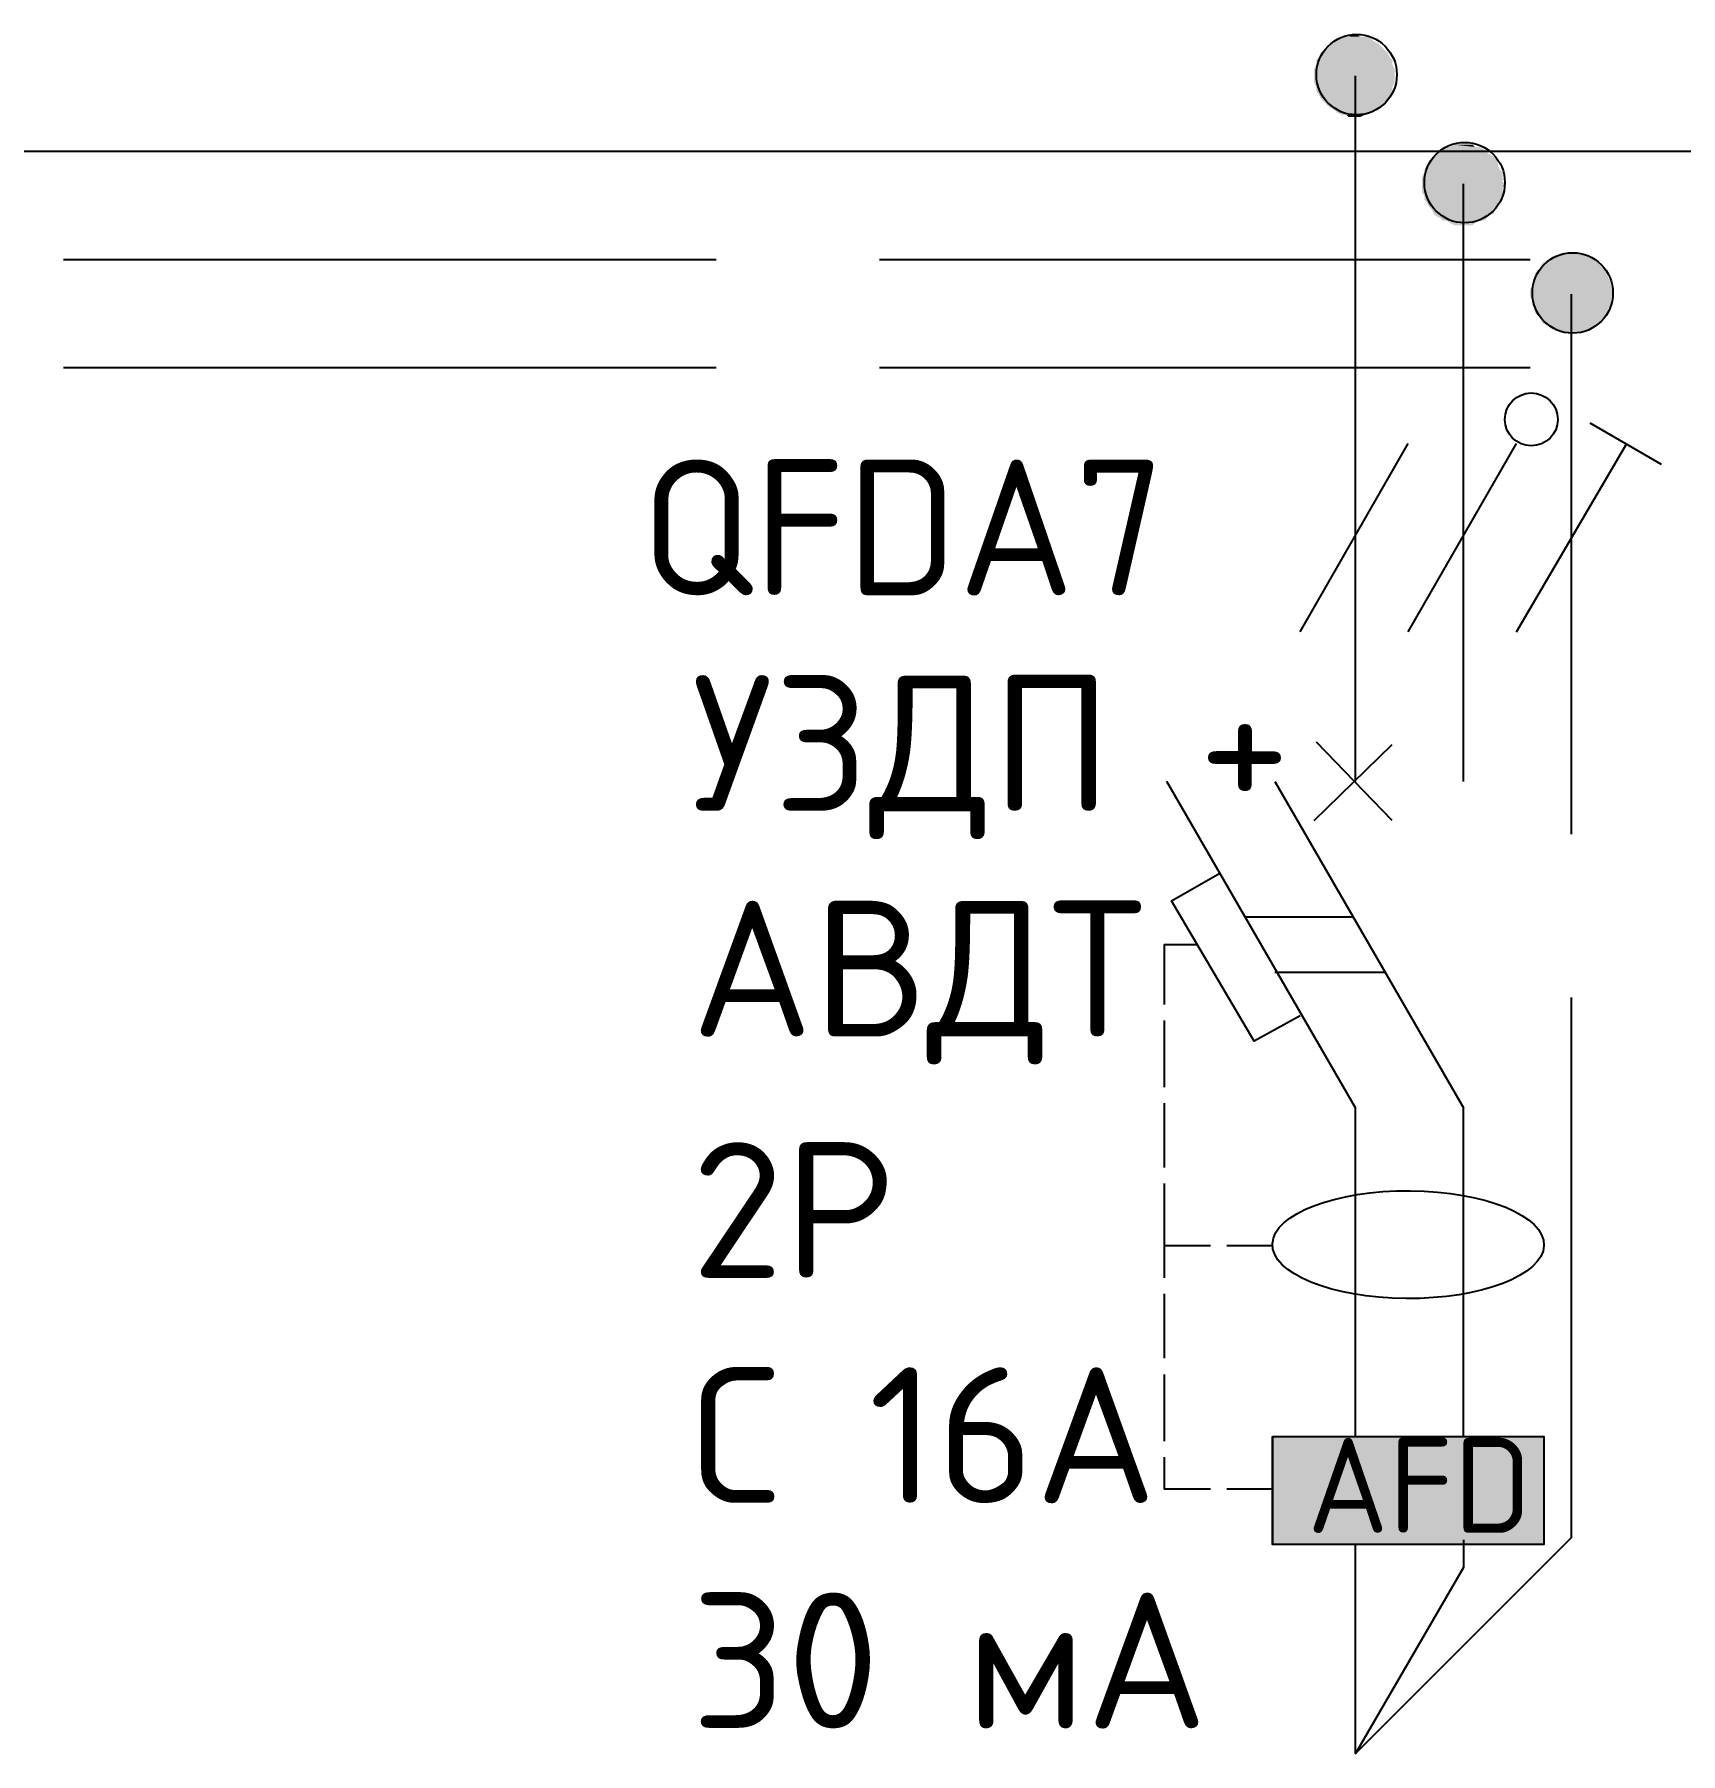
# Model space of a CAD drawing. Header units: millimetres. Extents: x -32 to 417638015, y -35 to 175284279.
# Drawn here: x 416701280 to 416704311, y 175230246 to 175233412 of the extents above; entities that cross this region are included whole.
import ezdxf

# ---------------------------------------------------------------- set-up
doc = ezdxf.new("R2010")
doc.units = ezdxf.units.MM
for name, color, linetype in [('PDF _0', 7, 'Continuous'), ('PDF _4_Однолинейная схема', 7, 'Continuous'), ('PDF _A-HATCH-WALL', 5, 'Continuous'), ('PDF _Текст', 7, 'Continuous')]:
    doc.layers.add(name, color=color, linetype=linetype)
doc.styles.add('PDF GOST Common', font='GOST_Common.ttf')
doc.styles.add('PDF ISOCPEUR', font='isocpeur.ttf')

msp = doc.modelspace()

# ---------------------------------------------------------------- linework, layer by layer
at = {"layer": 'PDF _0', "lineweight": 25}
for points in [[(416703712.4, 175232036.5), (416703712.4, 175233336)], [(416703911.4, 175232036.5), (416703911.4, 175233137.1)], [(416704110.4, 175231939.1), (416704110.4, 175232933.9)], [(416703780.2, 175231964.5), (416703640.5, 175232108.4)], [(416703636.2, 175231964.5), (416703780.2, 175232104.2)], [(416703712.4, 175230830), (416703712.4, 175231435.3), (416703365.3, 175232036.4)], [(416703564.3, 175232036.5), (416703911.4, 175231435.3)], [(416703610.8, 175231604.7), (416703526.2, 175231558.1), (416703373.8, 175231816.3), (416703462.7, 175231867.1)], [(416703509.2, 175231786.7), (416703708.2, 175231786.7)], [(416703564.3, 175231685.1), (416703767.5, 175231685.1)], [(416703712.4, 175230245.7), (416704110.4, 175230643.7), (416704110.4, 175231638.5)], [(416703911.4, 175230830), (416703911.4, 175231435.3)], [(416703911.4, 175230639.4), (416703911.4, 175230588.6), (416703712.4, 175230245.7), (416703712.4, 175230631)]]:
    msp.add_lwpolyline(points, dxfattribs=at)
at = {"layer": 'PDF _0', "color": 1, "lineweight": 25}
for points in [[(416704144.2, 175232696.9), (416704275.5, 175232620.7)], [(416703610.8, 175232311.6), (416703809.8, 175232658.8)], [(416703809.8, 175232311.6), (416704008.8, 175232658.8)], [(416704008.8, 175232311.6), (416704212, 175232658.8)], [(416703361.1, 175231625.8), (416703361.1, 175231735.9), (416703420.3, 175231735.9)], [(416703361.1, 175231473.4), (416703361.1, 175231596.2)], [(416703361.1, 175231325.3), (416703361.1, 175231443.8)], [(416703445.7, 175231181.3), (416703361.1, 175231181.3), (416703361.1, 175231295.6)], [(416703361.1, 175231122.1), (416703361.1, 175231181.3)], [(416703560, 175231181.3), (416703475.4, 175231181.3)], [(416703361.1, 175230973.9), (416703361.1, 175231092.4)], [(416703361.1, 175230821.5), (416703361.1, 175230944.2)], [(416703445.7, 175230732.6), (416703361.1, 175230732.6), (416703361.1, 175230791.9)], [(416703560, 175230732.6), (416703475.4, 175230732.6)]]:
    msp.add_lwpolyline(points, dxfattribs=at)
at = {"layer": 'PDF _0', "color": 7, "lineweight": 0, "true_color": 0xffffff}
msp.add_lwpolyline([(416703560, 175230830), (416704059.5, 175230830)], dxfattribs=at)
at = {"layer": 'PDF _0', "lineweight": 25}
for points in [[(416703560, 175230830), (416704059.5, 175230830), (416704059.5, 175230631), (416703560, 175230631)], [(416704059.6, 175230631), (416703560.1, 175230631), (416703560.1, 175230829.9), (416704059.6, 175230829.9)]]:
    msp.add_lwpolyline(points, close=True, dxfattribs=at)
for centre in [(416703714.6, 175233338.2), (416703913.5, 175233139.3), (416704112.5, 175232936.1)]:
    msp.add_circle(centre, 74.1, dxfattribs=at)
at = {"layer": 'PDF _0', "color": 1, "lineweight": 25}
msp.add_circle((416704036.3, 175232703.2), 48.7, dxfattribs=at)
at = {"layer": 'PDF _0', "lineweight": 25}
msp.add_ellipse((416703809.6, 175231183.2), major_axis=(-250, 0.4), ratio=0.397058, start_param=3.126777, end_param=9.409962, dxfattribs=at)
at = {"layer": 'PDF _0', "transparency": 33554559}
for points in [[(416703687, 175233408.1), (416703742.1, 175233403.8), (416703678.6, 175233403.8)], [(416703695.5, 175233408.1), (416703733.6, 175233408.1), (416703687, 175233408.1)], [(416703733.6, 175233408.1), (416703687, 175233408.1), (416703742.1, 175233403.8)], [(416703699.7, 175233408.1), (416703729.4, 175233408.1), (416703695.5, 175233408.1)], [(416703729.4, 175233408.1), (416703695.5, 175233408.1), (416703733.6, 175233408.1)], [(416703712.4, 175233412.3), (416703720.9, 175233408.1), (416703699.7, 175233408.1)], [(416703720.9, 175233408.1), (416703699.7, 175233408.1), (416703729.4, 175233408.1)], [(416703648.9, 175233378.4), (416703775.9, 175233370), (416703644.7, 175233370)], [(416703653.2, 175233382.7), (416703771.7, 175233378.4), (416703648.9, 175233378.4)], [(416703771.7, 175233378.4), (416703648.9, 175233378.4), (416703775.9, 175233370)], [(416703657.4, 175233386.9), (416703767.5, 175233382.7), (416703653.2, 175233382.7)], [(416703767.5, 175233382.7), (416703653.2, 175233382.7), (416703771.7, 175233378.4)], [(416703661.6, 175233391.1), (416703763.2, 175233386.9), (416703657.4, 175233386.9)], [(416703763.2, 175233386.9), (416703657.4, 175233386.9), (416703767.5, 175233382.7)], [(416703665.9, 175233395.4), (416703759, 175233391.1), (416703661.6, 175233391.1)], [(416703759, 175233391.1), (416703661.6, 175233391.1), (416703763.2, 175233386.9)], [(416703674.3, 175233399.6), (416703754.8, 175233395.4), (416703665.9, 175233395.4)], [(416703754.8, 175233395.4), (416703665.9, 175233395.4), (416703759, 175233391.1)], [(416703678.6, 175233403.8), (416703746.3, 175233399.6), (416703674.3, 175233399.6)], [(416703746.3, 175233399.6), (416703674.3, 175233399.6), (416703754.8, 175233395.4)], [(416703742.1, 175233403.8), (416703678.6, 175233403.8), (416703746.3, 175233399.6)], [(416703640.5, 175233357.3), (416703784.4, 175233348.8), (416703636.2, 175233348.8)], [(416703784.4, 175233348.8), (416703636.2, 175233348.8), (416703784.4, 175233344.6)], [(416703636.2, 175233348.8), (416703784.4, 175233344.6), (416703636.2, 175233344.6)], [(416703784.4, 175233344.6), (416703636.2, 175233344.6), (416703784.4, 175233336.1)], [(416703636.2, 175233344.6), (416703784.4, 175233336.1), (416703636.2, 175233336.1)], [(416703644.7, 175233370), (416703780.2, 175233365.7), (416703640.5, 175233365.7)], [(416703780.2, 175233365.7), (416703640.5, 175233365.7), (416703780.2, 175233357.3)], [(416703640.5, 175233365.7), (416703780.2, 175233357.3), (416703640.5, 175233357.3)], [(416703780.2, 175233357.3), (416703640.5, 175233357.3), (416703784.4, 175233348.8)], [(416703775.9, 175233370), (416703644.7, 175233370), (416703780.2, 175233365.7)], [(416703784.4, 175233336.1), (416703636.2, 175233336.1), (416703784.4, 175233327.6)], [(416703636.2, 175233336.1), (416703784.4, 175233327.6), (416703636.2, 175233327.6)], [(416703784.4, 175233327.6), (416703636.2, 175233327.6), (416703784.4, 175233323.4)], [(416703636.2, 175233327.6), (416703784.4, 175233323.4), (416703636.2, 175233323.4)], [(416703784.4, 175233323.4), (416703636.2, 175233323.4), (416703780.2, 175233314.9)], [(416703636.2, 175233323.4), (416703780.2, 175233314.9), (416703640.5, 175233314.9)], [(416703780.2, 175233314.9), (416703640.5, 175233314.9), (416703780.2, 175233306.5)], [(416703640.5, 175233314.9), (416703780.2, 175233306.5), (416703640.5, 175233306.5)], [(416703780.2, 175233306.5), (416703640.5, 175233306.5), (416703775.9, 175233302.2)], [(416703640.5, 175233306.5), (416703775.9, 175233302.2), (416703644.7, 175233302.2)], [(416703775.9, 175233302.2), (416703644.7, 175233302.2), (416703771.7, 175233293.8)], [(416703644.7, 175233302.2), (416703771.7, 175233293.8), (416703648.9, 175233293.8)], [(416703771.7, 175233293.8), (416703648.9, 175233293.8), (416703767.5, 175233289.5)], [(416703648.9, 175233293.8), (416703767.5, 175233289.5), (416703653.2, 175233289.5)], [(416703767.5, 175233289.5), (416703653.2, 175233289.5), (416703763.2, 175233285.3)], [(416703653.2, 175233289.5), (416703763.2, 175233285.3), (416703657.4, 175233285.3)], [(416703763.2, 175233285.3), (416703657.4, 175233285.3), (416703759, 175233281.1)], [(416703657.4, 175233285.3), (416703759, 175233281.1), (416703661.6, 175233281.1)], [(416703759, 175233281.1), (416703661.6, 175233281.1), (416703754.8, 175233276.8)], [(416703661.6, 175233281.1), (416703754.8, 175233276.8), (416703665.9, 175233276.8)], [(416703754.8, 175233276.8), (416703665.9, 175233276.8), (416703746.3, 175233272.6)], [(416703665.9, 175233276.8), (416703746.3, 175233272.6), (416703674.3, 175233272.6)], [(416703746.3, 175233272.6), (416703674.3, 175233272.6), (416703742.1, 175233268.4)], [(416703674.3, 175233272.6), (416703742.1, 175233268.4), (416703678.6, 175233268.4)], [(416703742.1, 175233268.4), (416703678.6, 175233268.4), (416703733.6, 175233264.1)], [(416703678.6, 175233268.4), (416703733.6, 175233264.1), (416703687, 175233264.1)], [(416703733.6, 175233264.1), (416703687, 175233264.1), (416703729.4, 175233264.1)], [(416703687, 175233264.1), (416703729.4, 175233264.1), (416703695.5, 175233264.1)], [(416703695.5, 175233264.1), (416703699.7, 175233259.9), (416703720.9, 175233259.9)], [(416703695.5, 175233264.1), (416703729.4, 175233264.1), (416703720.9, 175233259.9)], [(416703699.7, 175233259.9), (416703720.9, 175233259.9), (416703712.4, 175233259.9)]]:
    msp.add_solid(points, dxfattribs=at)
at = {"layer": 'PDF _0', "color": 7, "true_color": 0xffffff, "transparency": 33554559}
for points in [[(416703560, 175230631), (416704059.5, 175230631), (416703560, 175230829.9)], [(416704059.5, 175230631), (416703560, 175230829.9), (416704059.5, 175230829.9)]]:
    msp.add_solid(points, dxfattribs=at)
at = {"layer": 'PDF _4_Однолинейная схема', "lineweight": 25}
for points in [[(416723406, 175233196.4), (416681963.1, 175233196.4)], [(416701333.3, 175232997.4), (416702535.5, 175232997.4)], [(416702836.1, 175232997.4), (416704034.1, 175232997.4)], [(416701333.3, 175232798.5), (416702535.5, 175232798.5)], [(416702836.1, 175232798.5), (416704034.1, 175232798.5)]]:
    msp.add_lwpolyline(points, dxfattribs=at)
at = {"layer": 'PDF _A-HATCH-WALL', "color": 7, "transparency": 33554559}
for points in [[(416703852.1, 175233183.7), (416703974.9, 175233175.2), (416703847.9, 175233175.2)], [(416703856.4, 175233187.9), (416703970.7, 175233183.7), (416703852.1, 175233183.7)], [(416703970.7, 175233183.7), (416703852.1, 175233183.7), (416703974.9, 175233175.2)], [(416703860.6, 175233192.2), (416703966.4, 175233187.9), (416703856.4, 175233187.9)], [(416703966.4, 175233187.9), (416703856.4, 175233187.9), (416703970.7, 175233183.7)], [(416703869.1, 175233196.4), (416703958, 175233192.2), (416703860.6, 175233192.2)], [(416703958, 175233192.2), (416703860.6, 175233192.2), (416703966.4, 175233187.9)], [(416703873.3, 175233200.6), (416703953.7, 175233196.4), (416703869.1, 175233196.4)], [(416703953.7, 175233196.4), (416703869.1, 175233196.4), (416703958, 175233192.2)], [(416703881.8, 175233204.9), (416703949.5, 175233200.6), (416703873.3, 175233200.6)], [(416703949.5, 175233200.6), (416703873.3, 175233200.6), (416703953.7, 175233196.4)], [(416703886, 175233204.9), (416703941, 175233204.9), (416703881.8, 175233204.9)], [(416703941, 175233204.9), (416703881.8, 175233204.9), (416703949.5, 175233200.6)], [(416703894.5, 175233209.1), (416703932.6, 175233204.9), (416703886, 175233204.9)], [(416703932.6, 175233204.9), (416703886, 175233204.9), (416703941, 175233204.9)], [(416703898.7, 175233209.1), (416703928.3, 175233209.1), (416703894.5, 175233209.1)], [(416703928.3, 175233209.1), (416703894.5, 175233209.1), (416703932.6, 175233204.9)], [(416703915.6, 175233209.1), (416703919.9, 175233209.1), (416703898.7, 175233209.1)], [(416703919.9, 175233209.1), (416703898.7, 175233209.1), (416703928.3, 175233209.1)], [(416703839.4, 175233158.3), (416703983.4, 175233149.8), (416703835.2, 175233149.8)], [(416703843.7, 175233171), (416703979.1, 175233162.5), (416703839.4, 175233162.5)], [(416703979.1, 175233162.5), (416703839.4, 175233162.5), (416703983.4, 175233158.3)], [(416703839.4, 175233162.5), (416703983.4, 175233158.3), (416703839.4, 175233158.3)], [(416703983.4, 175233158.3), (416703839.4, 175233158.3), (416703983.4, 175233149.8)], [(416703847.9, 175233175.2), (416703974.9, 175233171), (416703843.7, 175233171)], [(416703974.9, 175233171), (416703843.7, 175233171), (416703979.1, 175233162.5)], [(416703974.9, 175233175.2), (416703847.9, 175233175.2), (416703974.9, 175233171)], [(416703983.4, 175233149.8), (416703835.2, 175233149.8), (416703983.4, 175233141.4)], [(416703835.2, 175233149.8), (416703983.4, 175233141.4), (416703835.2, 175233141.4)], [(416703983.4, 175233141.4), (416703835.2, 175233141.4), (416703987.6, 175233137.1)], [(416703835.2, 175233141.4), (416703987.6, 175233137.1), (416703835.2, 175233137.1)], [(416703987.6, 175233137.1), (416703835.2, 175233137.1), (416703983.4, 175233128.7)], [(416703835.2, 175233137.1), (416703983.4, 175233128.7), (416703835.2, 175233128.7)], [(416703983.4, 175233128.7), (416703835.2, 175233128.7), (416703983.4, 175233120.2)], [(416703835.2, 175233128.7), (416703983.4, 175233120.2), (416703835.2, 175233120.2)], [(416703983.4, 175233120.2), (416703835.2, 175233120.2), (416703983.4, 175233116)], [(416703835.2, 175233120.2), (416703983.4, 175233116), (416703839.4, 175233116)], [(416703983.4, 175233116), (416703839.4, 175233116), (416703979.1, 175233107.5)], [(416703839.4, 175233116), (416703979.1, 175233107.5), (416703839.4, 175233107.5)], [(416703979.1, 175233107.5), (416703839.4, 175233107.5), (416703974.9, 175233103.3)], [(416703839.4, 175233107.5), (416703974.9, 175233103.3), (416703843.7, 175233103.3)], [(416703974.9, 175233103.3), (416703843.7, 175233103.3), (416703974.9, 175233094.8)], [(416703843.7, 175233103.3), (416703974.9, 175233094.8), (416703847.9, 175233094.8)], [(416703974.9, 175233094.8), (416703847.9, 175233094.8), (416703970.7, 175233090.6)], [(416703847.9, 175233094.8), (416703970.7, 175233090.6), (416703852.1, 175233090.6)], [(416703970.7, 175233090.6), (416703852.1, 175233090.6), (416703966.4, 175233082.1)], [(416703852.1, 175233090.6), (416703966.4, 175233082.1), (416703856.4, 175233082.1)], [(416703966.4, 175233082.1), (416703856.4, 175233082.1), (416703958, 175233077.9)], [(416703856.4, 175233082.1), (416703958, 175233077.9), (416703860.6, 175233077.9)], [(416703958, 175233077.9), (416703860.6, 175233077.9), (416703953.7, 175233073.6)], [(416703860.6, 175233077.9), (416703953.7, 175233073.6), (416703869.1, 175233073.6)], [(416703953.7, 175233073.6), (416703869.1, 175233073.6), (416703949.5, 175233069.4)], [(416703869.1, 175233073.6), (416703949.5, 175233069.4), (416703873.3, 175233069.4)], [(416703949.5, 175233069.4), (416703873.3, 175233069.4), (416703941, 175233069.4)], [(416703873.3, 175233069.4), (416703941, 175233069.4), (416703881.8, 175233069.4)], [(416703941, 175233069.4), (416703881.8, 175233069.4), (416703932.6, 175233065.2)], [(416703881.8, 175233069.4), (416703932.6, 175233065.2), (416703886, 175233065.2)], [(416703932.6, 175233065.2), (416703886, 175233065.2), (416703928.3, 175233060.9)], [(416703886, 175233065.2), (416703928.3, 175233060.9), (416703894.5, 175233060.9)], [(416703894.5, 175233060.9), (416703898.7, 175233060.9), (416703919.9, 175233060.9)], [(416703894.5, 175233060.9), (416703928.3, 175233060.9), (416703919.9, 175233060.9)], [(416703898.7, 175233060.9), (416703919.9, 175233060.9), (416703915.6, 175233060.9)], [(416704059.6, 175232993.2), (416704165.4, 175232989), (416704055.3, 175232989)], [(416704068, 175232997.4), (416704161.2, 175232993.2), (416704059.6, 175232993.2)], [(416704161.2, 175232993.2), (416704059.6, 175232993.2), (416704165.4, 175232989)], [(416704072.3, 175233001.7), (416704152.7, 175232997.4), (416704068, 175232997.4)], [(416704152.7, 175232997.4), (416704068, 175232997.4), (416704161.2, 175232993.2)], [(416704080.7, 175233005.9), (416704148.5, 175233001.7), (416704072.3, 175233001.7)], [(416704148.5, 175233001.7), (416704072.3, 175233001.7), (416704152.7, 175232997.4)], [(416704085, 175233005.9), (416704140, 175233005.9), (416704080.7, 175233005.9)], [(416704140, 175233005.9), (416704080.7, 175233005.9), (416704148.5, 175233001.7)], [(416704093.4, 175233010.1), (416704135.8, 175233005.9), (416704085, 175233005.9)], [(416704135.8, 175233005.9), (416704085, 175233005.9), (416704140, 175233005.9)], [(416704101.9, 175233010.1), (416704127.3, 175233010.1), (416704093.4, 175233010.1)], [(416704127.3, 175233010.1), (416704093.4, 175233010.1), (416704135.8, 175233005.9)], [(416704114.6, 175233010.1), (416704118.8, 175233010.1), (416704101.9, 175233010.1)], [(416704118.8, 175233010.1), (416704101.9, 175233010.1), (416704127.3, 175233010.1)], [(416704042.6, 175232963.6), (416704182.3, 175232955.1), (416704038.4, 175232955.1)], [(416704046.9, 175232976.3), (416704178.1, 175232972), (416704042.6, 175232972)], [(416704178.1, 175232972), (416704042.6, 175232972), (416704178.1, 175232963.6)], [(416704042.6, 175232972), (416704178.1, 175232963.6), (416704042.6, 175232963.6)], [(416704178.1, 175232963.6), (416704042.6, 175232963.6), (416704182.3, 175232955.1)], [(416704051.1, 175232980.5), (416704173.9, 175232976.3), (416704046.9, 175232976.3)], [(416704173.9, 175232976.3), (416704046.9, 175232976.3), (416704178.1, 175232972)], [(416704055.3, 175232989), (416704169.6, 175232980.5), (416704051.1, 175232980.5)], [(416704169.6, 175232980.5), (416704051.1, 175232980.5), (416704173.9, 175232976.3)], [(416704165.4, 175232989), (416704055.3, 175232989), (416704169.6, 175232980.5)], [(416704038.4, 175232950.9), (416704186.6, 175232942.4), (416704034.2, 175232942.4)], [(416704186.6, 175232942.4), (416704034.2, 175232942.4), (416704186.6, 175232933.9)], [(416704034.2, 175232942.4), (416704186.6, 175232933.9), (416704034.2, 175232933.9)], [(416704186.6, 175232933.9), (416704034.2, 175232933.9), (416704186.6, 175232929.7)], [(416704034.2, 175232933.9), (416704186.6, 175232929.7), (416704034.2, 175232929.7)], [(416704186.6, 175232929.7), (416704034.2, 175232929.7), (416704182.3, 175232921.2)], [(416704034.2, 175232929.7), (416704182.3, 175232921.2), (416704038.4, 175232921.2)], [(416704182.3, 175232955.1), (416704038.4, 175232955.1), (416704182.3, 175232950.9)], [(416704038.4, 175232955.1), (416704182.3, 175232950.9), (416704038.4, 175232950.9)], [(416704182.3, 175232950.9), (416704038.4, 175232950.9), (416704186.6, 175232942.4)], [(416704182.3, 175232921.2), (416704038.4, 175232921.2), (416704182.3, 175232912.8)], [(416704038.4, 175232921.2), (416704182.3, 175232912.8), (416704038.4, 175232912.8)], [(416704182.3, 175232912.8), (416704038.4, 175232912.8), (416704178.1, 175232908.5)], [(416704038.4, 175232912.8), (416704178.1, 175232908.5), (416704042.6, 175232908.5)], [(416704178.1, 175232908.5), (416704042.6, 175232908.5), (416704178.1, 175232900.1)], [(416704042.6, 175232908.5), (416704178.1, 175232900.1), (416704042.6, 175232900.1)], [(416704178.1, 175232900.1), (416704042.6, 175232900.1), (416704173.9, 175232895.8)], [(416704042.6, 175232900.1), (416704173.9, 175232895.8), (416704046.9, 175232895.8)], [(416704173.9, 175232895.8), (416704046.9, 175232895.8), (416704169.6, 175232891.6)], [(416704046.9, 175232895.8), (416704169.6, 175232891.6), (416704051.1, 175232891.6)], [(416704169.6, 175232891.6), (416704051.1, 175232891.6), (416704165.4, 175232883.1)], [(416704051.1, 175232891.6), (416704165.4, 175232883.1), (416704055.3, 175232883.1)], [(416704165.4, 175232883.1), (416704055.3, 175232883.1), (416704161.2, 175232878.9)], [(416704055.3, 175232883.1), (416704161.2, 175232878.9), (416704059.6, 175232878.9)], [(416704161.2, 175232878.9), (416704059.6, 175232878.9), (416704152.7, 175232874.7)], [(416704059.6, 175232878.9), (416704152.7, 175232874.7), (416704068, 175232874.7)], [(416704152.7, 175232874.7), (416704068, 175232874.7), (416704148.5, 175232870.4)], [(416704068, 175232874.7), (416704148.5, 175232870.4), (416704072.3, 175232870.4)], [(416704148.5, 175232870.4), (416704072.3, 175232870.4), (416704140, 175232866.2)], [(416704072.3, 175232870.4), (416704140, 175232866.2), (416704080.7, 175232866.2)], [(416704140, 175232866.2), (416704080.7, 175232866.2), (416704135.8, 175232866.2)], [(416704080.7, 175232866.2), (416704135.8, 175232866.2), (416704085, 175232866.2)], [(416704135.8, 175232866.2), (416704085, 175232866.2), (416704127.3, 175232862)], [(416704085, 175232866.2), (416704127.3, 175232862), (416704093.4, 175232862)], [(416704093.4, 175232862), (416704101.9, 175232862), (416704118.8, 175232862)], [(416704093.4, 175232862), (416704127.3, 175232862), (416704118.8, 175232862)], [(416704101.9, 175232862), (416704118.8, 175232862), (416704114.6, 175232862)]]:
    msp.add_solid(points, dxfattribs=at)

# ---------------------------------------------------------------- texts
at = {"layer": 'PDF _Текст', "attachment_point": 4}
for s, insert, char_height, style in [('QFDA7', (416702395.9, 175232504), 249.97, 'PDF GOST Common'), ('УЗДП +', (416702489, 175232080.8), 249.97, 'PDF ISOCPEUR'), ('АВДТ', (416702489, 175231665.9), 249.97, 'PDF ISOCPEUR'), ('2Р', (416702489, 175231246.8), 249.97, 'PDF ISOCPEUR'), ('С 16А', (416702489, 175230832), 249.97, 'PDF ISOCPEUR'), ('AFD', (416703623.5, 175230739.8), 174.98, 'PDF GOST Common'), ('30 мА', (416702489, 175230417.1), 249.97, 'PDF ISOCPEUR')]:
    msp.add_mtext(s, dxfattribs=dict(at, insert=insert, char_height=char_height, style=style))

doc.saveas('drawing.dxf')
